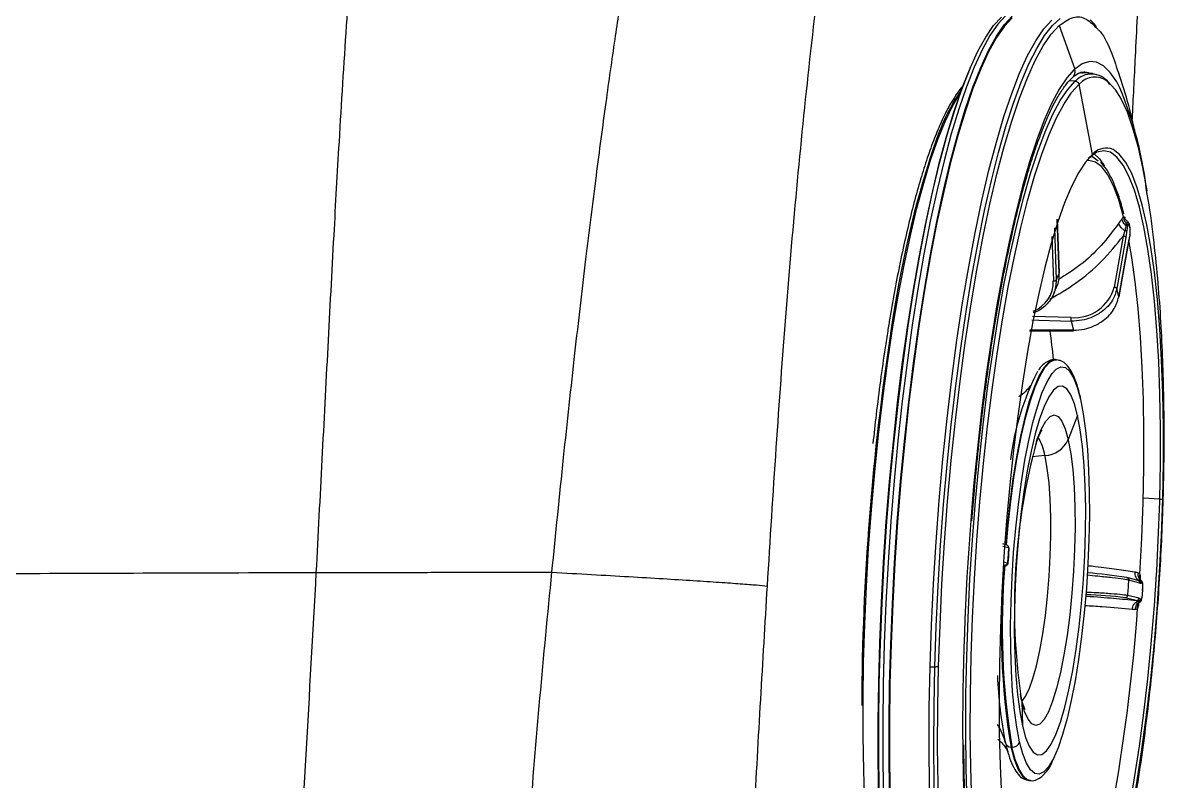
# Model space of a CAD drawing. Extents: x 832 to 912, y 781 to 934.
# Drawn here: x 859.97 to 865.29, y 844.95 to 848.49 of the extents above; entities that cross this region are included whole.
import ezdxf

# ---------------------------------------------------------------- set-up
doc = ezdxf.new("R2010")
doc.units = 0
doc.header["$MEASUREMENT"] = 0
doc.layers.add('1', color=4, linetype='Continuous')

# ---------------------------------------------------------------- blocks, each defined once
blk = doc.blocks.new('2026 SOVEREIGN HL')
at = {"layer": '1', "color": 3, "linetype": 'Continuous', "lineweight": 25}
for p, q in [((33.0764, 51.3831), (33.1484, 51.1793)), ((33.1508, 51.1234), (33.1241, 51.1255)), ((33.153, 51.1254), (33.1594, 51.1308)), ((33.1839, 51.1631), (33.1882, 51.162)), ((33.2334, 51.1584), (33.1866, 51.1621)), ((33.1961, 51.1654), (33.1918, 51.1658)), ((33.2309, 50.7813), (33.1686, 51.1085)), ((33.2193, 50.7688), (33.2117, 50.7615)), ((33.0667, 50.4782), (33.0757, 50.2278)), ((33.076, 50.225), (33.067, 50.4789)), ((33.0535, 50.4382), (33.0622, 50.1955)), ((33.3817, 50.4261), (33.3747, 50.4001)), ((33.3882, 50.4496), (33.3817, 50.4261)), ((33.3911, 50.4566), (33.3882, 50.4496)), ((33.4051, 50.446), (33.4032, 50.4544)), ((33.0412, 50.3986), (33.0486, 50.1908)), ((33.3747, 50.4001), (33.3324, 50.1619)), ((33.3874, 50.3931), (33.3451, 50.1548)), ((33.3969, 50.359), (33.4006, 50.3776)), ((33.4005, 50.3773), (33.4051, 50.3994)), ((33.405, 50.3992), (33.4063, 50.4063)), ((33.4062, 50.406), (33.4069, 50.4125)), ((33.3962, 50.3548), (33.3538, 50.1165)), ((33.3538, 50.115), (33.3962, 50.3534)), ((33.3538, 50.1165), (33.3451, 50.1548)), ((32.9483, 50.0086), (32.9807, 50.0076)), ((33.1322, 50.0196), (32.9516, 50.025)), ((32.9807, 50.0076), (33.1322, 50.0032)), ((33.1322, 50.0032), (33.1419, 49.9602)), ((32.9371, 49.9584), (33.1434, 49.9582)), ((33.1419, 49.9602), (32.9389, 49.9605)), ((33.0623, 49.823), (33.058, 49.8233)), ((33.0623, 49.823), (33.0638, 49.8229)), ((33.1618, 49.5631), (33.1178, 49.4499)), ((33.0095, 49.3753), (32.9495, 49.37)), ((33.5452, 49.1722), (33.4681, 49.1767)), ((32.8129, 48.953), (32.8398, 48.9458)), ((32.8314, 48.9579), (32.8136, 48.9627)), ((32.8168, 48.88), (32.8349, 48.8751)), ((32.8159, 48.8659), (32.8229, 48.8641)), ((32.8349, 48.8751), (32.8347, 48.8737)), ((33.4439, 48.7921), (33.3922, 48.8058)), ((33.4524, 48.78), (33.4008, 48.7937)), ((33.4449, 48.7922), (33.4419, 48.7924)), ((33.4501, 48.7919), (33.4449, 48.7922)), ((33.4449, 48.792), (33.4468, 48.7908)), ((33.4573, 48.7918), (33.4501, 48.7919)), ((33.4527, 48.8213), (33.4513, 48.8149)), ((33.4606, 48.7897), (33.4573, 48.7918)), ((33.4631, 48.7867), (33.4591, 48.791)), ((33.4476, 48.7093), (33.396, 48.723)), ((33.4355, 48.6982), (33.3839, 48.7119)), ((33.4355, 48.6982), (33.4435, 48.6954)), ((33.4435, 48.6954), (33.4506, 48.6927)), ((33.4477, 48.6878), (33.4534, 48.6933)), ((33.453, 48.6931), (33.4562, 48.6956)), ((32.8991, 48.2464), (32.8955, 48.2635)), ((32.9004, 48.2335), (32.8968, 48.2506)), ((32.9011, 48.2304), (32.9043, 48.1144)), ((32.8553, 48.0145), (32.8511, 48.0147)), ((32.9348, 47.8588), (32.9378, 47.8585)), ((32.9378, 47.8585), (32.9421, 47.8582)), ((32.9421, 47.8582), (32.9405, 47.8584))]:
    blk.add_line(p, q, dxfattribs=at)
at = {"layer": '1', "color": 3, "linetype": 'Continuous', "lineweight": 25, "flags": 128}
for points in [[(32.496, 48.3898), (32.5023, 48.5778), (32.5112, 48.7673), (32.5227, 48.9571), (32.5367, 49.1463), (32.5532, 49.3339), (32.572, 49.5189), (32.5931, 49.7003), (32.6163, 49.877), (32.6415, 50.0483), (32.6687, 50.2131), (32.6975, 50.3706), (32.728, 50.5199), (32.7598, 50.6602), (32.7929, 50.7909), (32.8271, 50.9112), (32.8622, 51.0204), (32.898, 51.1179), (32.9343, 51.2034), (32.9709, 51.2762), (33.0076, 51.336), (33.0443, 51.3826), (33.0807, 51.4155)], [(32.2379, 47.7702), (32.2349, 47.9459), (32.2345, 48.1265), (32.2368, 48.311), (32.2418, 48.4984), (32.2494, 48.6877), (32.2597, 48.8779), (32.2725, 49.068), (32.2878, 49.257), (32.3054, 49.4438), (32.3255, 49.6275), (32.3477, 49.8071), (32.372, 49.9816), (32.3982, 50.1501), (32.4263, 50.3117), (32.456, 50.4656), (32.4872, 50.6109), (32.5198, 50.7468), (32.5536, 50.8726), (32.5883, 50.9877), (32.6238, 51.0914), (32.66, 51.1831), (32.6966, 51.2625), (32.7334, 51.329), (32.7702, 51.3824), (32.8068, 51.4222)], [(32.8266, 51.4292), (32.7899, 51.3892), (32.7529, 51.3357), (32.716, 51.2689), (32.6793, 51.1893), (32.6431, 51.0973), (32.6074, 50.9932), (32.5726, 50.8778), (32.5387, 50.7516), (32.506, 50.6152), (32.4747, 50.4695), (32.4449, 50.3152), (32.4167, 50.153), (32.3904, 49.984), (32.366, 49.8089), (32.3437, 49.6288), (32.3237, 49.4445), (32.3059, 49.2571), (32.2906, 49.0675), (32.2777, 48.8768), (32.2675, 48.686), (32.2598, 48.4961), (32.2548, 48.3081), (32.2525, 48.123), (32.2529, 47.9419), (32.2559, 47.7656)], [(32.2862, 47.7637), (32.2831, 47.94), (32.2827, 48.1212), (32.285, 48.3062), (32.29, 48.4942), (32.2977, 48.6841), (32.308, 48.8749), (32.3208, 49.0656), (32.3362, 49.2552), (32.3539, 49.4426), (32.374, 49.6269), (32.3963, 49.8071), (32.4206, 49.9821), (32.447, 50.1512), (32.4751, 50.3133), (32.5049, 50.4677), (32.5363, 50.6134), (32.569, 50.7497), (32.6028, 50.8759), (32.6377, 50.9914), (32.6733, 51.0954), (32.7096, 51.1875), (32.7463, 51.2671), (32.7832, 51.3338), (32.8201, 51.3873), (32.8569, 51.4273)], [(32.8567, 51.4196), (32.82, 51.3797), (32.7832, 51.3264), (32.7464, 51.2599), (32.7098, 51.1805), (32.6737, 51.0887), (32.6381, 50.985), (32.6034, 50.8699), (32.5696, 50.744), (32.537, 50.6081), (32.5058, 50.4628), (32.4761, 50.3089), (32.448, 50.1473), (32.4217, 49.9788), (32.3974, 49.8042), (32.3752, 49.6246), (32.3552, 49.4409), (32.3375, 49.254), (32.3222, 49.065), (32.3094, 48.8749), (32.2992, 48.6846), (32.2915, 48.4953), (32.2865, 48.3079), (32.2842, 48.1234), (32.2846, 47.9427), (32.2877, 47.767)], [(32.4737, 48.39), (32.4802, 48.583), (32.4895, 48.7774), (32.5015, 48.9723), (32.5161, 49.1664), (32.5332, 49.3587), (32.5528, 49.5481), (32.5748, 49.7335), (32.599, 49.914), (32.6253, 50.0885), (32.6536, 50.256), (32.6836, 50.4156), (32.7153, 50.5664), (32.7483, 50.7076), (32.7827, 50.8383), (32.8181, 50.9579), (32.8544, 51.0656), (32.8914, 51.1609), (32.9288, 51.2433), (32.9665, 51.3122), (33.0042, 51.3673), (33.0417, 51.4083)], [(32.5135, 48.3919), (32.5199, 48.5831), (32.5291, 48.7759), (32.541, 48.969), (32.5555, 49.1613), (32.5725, 49.3519), (32.5919, 49.5396), (32.6137, 49.7234), (32.6377, 49.9022), (32.6637, 50.0752), (32.6917, 50.2412), (32.7215, 50.3994), (32.7529, 50.5488), (32.7857, 50.6887), (32.8197, 50.8183), (32.8548, 50.9368), (32.8908, 51.0436), (32.9274, 51.138), (32.9645, 51.2196), (33.0018, 51.2879), (33.0392, 51.3425), (33.0764, 51.3831)], [(32.6612, 51.1861), (32.6525, 51.1658), (32.6166, 51.0748), (32.5813, 50.9719), (32.5469, 50.8577), (32.5134, 50.7328), (32.4811, 50.5979), (32.4501, 50.4538), (32.4205, 50.3011), (32.3927, 50.1407), (32.3666, 49.9735), (32.3425, 49.8003), (32.3205, 49.6221), (32.3006, 49.4398), (32.2831, 49.2544), (32.2679, 49.0669), (32.2552, 48.8783), (32.245, 48.6895), (32.2375, 48.5016), (32.2325, 48.3157), (32.2302, 48.1326), (32.2306, 47.9534), (32.2336, 47.779)], [(33.1462, 51.1773), (33.1111, 51.138), (33.0759, 51.0852), (33.0407, 51.0193), (33.0058, 50.9405), (32.9714, 50.8495), (32.9376, 50.7467), (32.9047, 50.6327), (32.8729, 50.5082), (32.8423, 50.3739), (32.8131, 50.2306), (32.7856, 50.0792), (32.7598, 49.9205), (32.7359, 49.7554), (32.714, 49.5849), (32.6943, 49.4101), (32.6769, 49.2319), (32.6636, 49.0726)], [(33.3585, 51.0927), (33.3442, 51.1198), (33.3143, 51.1642), (33.283, 51.1949), (33.2506, 51.2119), (33.2173, 51.2149), (33.1831, 51.204), (33.1484, 51.1793)], [(32.647, 47.7507), (32.6423, 47.915), (32.6402, 48.085), (32.641, 48.2595), (32.6444, 48.4376), (32.6507, 48.6182), (32.6596, 48.8), (32.6712, 48.9821), (32.6853, 49.1633), (32.7019, 49.3425), (32.721, 49.5185), (32.7422, 49.6904), (32.7656, 49.857), (32.7911, 50.0173), (32.8183, 50.1703), (32.8472, 50.3152), (32.8776, 50.451), (32.9093, 50.5768), (32.9422, 50.6919), (32.9759, 50.7956), (33.0103, 50.8873), (33.0452, 50.9663), (33.0804, 51.0323), (33.1157, 51.0848), (33.1508, 51.1234)], [(33.2182, 51.1596), (33.2128, 51.1616), (33.1961, 51.1654)], [(33.3001, 51.1229), (33.3043, 51.1196), (33.3352, 51.0865), (33.3646, 51.0397), (33.3925, 50.9793), (33.4186, 50.9057), (33.4429, 50.8193), (33.465, 50.7208), (33.485, 50.6107), (33.4852, 50.6096)], [(32.299, 49.9665), (32.3249, 50.1195), (32.3525, 50.265), (32.3816, 50.4021), (32.4121, 50.53), (32.4437, 50.6478), (32.4763, 50.7549), (32.5097, 50.8506), (32.5436, 50.9344), (32.578, 51.0058), (32.6125, 51.0643), (32.6131, 51.0653)], [(32.6679, 47.7562), (32.6631, 47.9195), (32.6611, 48.0884), (32.6618, 48.2619), (32.6653, 48.4389), (32.6715, 48.6184), (32.6804, 48.7991), (32.6919, 48.9801), (32.7059, 49.1602), (32.7224, 49.3383), (32.7413, 49.5133), (32.7625, 49.6841), (32.7858, 49.8497), (32.811, 50.009), (32.8381, 50.1612), (32.8669, 50.3051), (32.8971, 50.4401), (32.9286, 50.5651), (32.9612, 50.6796), (32.9947, 50.7827), (33.029, 50.8738), (33.0637, 50.9524), (33.0986, 51.0179), (33.1317, 51.0675)], [(33.1317, 51.0675), (33.1337, 51.0701), (33.1686, 51.1085)], [(33.5485, 49.4901), (33.5484, 49.5036), (33.5457, 49.6623), (33.54, 49.8146), (33.5316, 49.9594), (33.5204, 50.0956), (33.5065, 50.2222), (33.49, 50.3382), (33.4711, 50.4427), (33.4499, 50.535), (33.4265, 50.6142), (33.4011, 50.68), (33.374, 50.7316), (33.3453, 50.7688), (33.3152, 50.7912), (33.2841, 50.7987), (33.252, 50.7912), (33.2193, 50.7688)], [(33.559, 49.1739), (33.5621, 49.3427), (33.5623, 49.5075), (33.5595, 49.6673), (33.5539, 49.8206), (33.5454, 49.9664), (33.5341, 50.1036), (33.5201, 50.231), (33.5035, 50.3478), (33.4844, 50.453), (33.463, 50.5459), (33.4395, 50.6258), (33.414, 50.6919), (33.3867, 50.7439), (33.3578, 50.7813), (33.3275, 50.8039), (33.3146, 50.8088)], [(33.2309, 50.7813), (33.1985, 50.7451), (33.1659, 50.6951), (33.1335, 50.6316), (33.1013, 50.5552), (33.0698, 50.4663), (33.039, 50.3657), (33.0092, 50.254), (32.9807, 50.132), (32.9535, 50.0006), (32.928, 49.8608), (32.9043, 49.7136), (32.8826, 49.56), (32.863, 49.4011), (32.8457, 49.2382), (32.8308, 49.0722), (32.8184, 48.9046), (32.8086, 48.7364), (32.8015, 48.5688), (32.7971, 48.4032), (32.7954, 48.2406), (32.7965, 48.0823), (32.8004, 47.9294), (32.807, 47.7829)], [(33.3765, 50.4902), (33.3538, 50.5687), (33.3291, 50.634), (33.3027, 50.6854), (33.2747, 50.7226), (33.2454, 50.7454), (33.2149, 50.7536), (33.2036, 50.7529)], [(33.2258, 50.7744), (33.2335, 50.7703), (33.2574, 50.7512)], [(33.2397, 50.7844), (33.2638, 50.7605), (33.2871, 50.7263)], [(33.4527, 48.8213), (33.4615, 48.9893), (33.4675, 49.1561), (33.4707, 49.3205), (33.471, 49.4812), (33.4685, 49.6368), (33.4632, 49.7864), (33.4551, 49.9286), (33.4442, 50.0624), (33.4307, 50.1868), (33.4147, 50.3008), (33.4009, 50.3795)], [(33.3962, 50.3534), (33.3962, 50.3535), (33.3962, 50.3548)], [(32.3448, 46.68), (32.328, 46.7165), (32.3019, 46.7864), (32.2776, 46.8688), (32.2553, 46.9632), (32.2351, 47.069), (32.2172, 47.1856), (32.2015, 47.3124), (32.1883, 47.4484), (32.1777, 47.593), (32.1695, 47.7452), (32.1641, 47.9042), (32.1612, 48.0689), (32.1611, 48.2384), (32.1636, 48.4117), (32.1688, 48.5878), (32.1766, 48.7654), (32.187, 48.9437), (32.1999, 49.1215), (32.2153, 49.2978), (32.233, 49.4715), (32.2529, 49.6415), (32.275, 49.8068), (32.299, 49.9665)], [(33.058, 49.8233), (33.0492, 49.8226), (33.0268, 49.8111), (33.004, 49.7855), (32.9811, 49.7461), (32.9584, 49.6936), (32.9363, 49.6287), (32.9151, 49.5524), (32.8951, 49.4657), (32.8766, 49.37), (32.8599, 49.2665), (32.8451, 49.1569), (32.8326, 49.0427), (32.8252, 48.9596)], [(32.8294, 48.9585), (32.8375, 49.0484), (32.8501, 49.1624), (32.8649, 49.2717), (32.8818, 49.3748), (32.9004, 49.4701), (32.9204, 49.5563), (32.9417, 49.6321), (32.9638, 49.6964), (32.9865, 49.7482), (33.0094, 49.7869), (33.0322, 49.8118), (33.0546, 49.8226), (33.0623, 49.823)], [(33.0431, 49.7588), (33.0619, 49.7786), (33.0836, 49.7893), (33.1046, 49.786), (33.1245, 49.769), (33.1431, 49.7384), (33.1601, 49.6946), (33.1752, 49.6384)], [(32.8909, 48.039), (32.8779, 48.1069), (32.8671, 48.1854), (32.8587, 48.2735), (32.8529, 48.3698), (32.8496, 48.473), (32.8491, 48.5815), (32.8513, 48.6937), (32.8561, 48.808), (32.8634, 48.9228), (32.8733, 49.0364), (32.8855, 49.1471), (32.8998, 49.2533), (32.9161, 49.3534), (32.9341, 49.4461), (32.9535, 49.5298), (32.9741, 49.6036), (32.9955, 49.6661), (33.0175, 49.7166), (33.0398, 49.7543), (33.0431, 49.7588)], [(33.1618, 49.5631), (33.1469, 49.6177), (33.13, 49.659), (33.1115, 49.6863), (33.0916, 49.6991), (33.0707, 49.6972), (33.0492, 49.6805), (33.0274, 49.6495), (33.0057, 49.6046), (32.9845, 49.5466), (32.9641, 49.4765), (32.9448, 49.3955), (32.9271, 49.3049), (32.9112, 49.2064), (32.8974, 49.1016), (32.8859, 48.9922), (32.8769, 48.8803), (32.8706, 48.7676), (32.8671, 48.6562), (32.8664, 48.5479), (32.8686, 48.4445), (32.8736, 48.3479), (32.8813, 48.2597), (32.8916, 48.1815), (32.9043, 48.1144)], [(33.1752, 49.6384), (33.1883, 49.5706), (33.1991, 49.492), (33.2074, 49.404), (33.2133, 49.3076), (33.2165, 49.2045), (33.217, 49.096), (33.2149, 48.9838), (33.2101, 48.8694), (33.2027, 48.7546), (33.1928, 48.6411), (33.1807, 48.5304), (33.1663, 48.4242), (33.15, 48.324), (33.1321, 48.2314), (33.1126, 48.1476), (33.092, 48.0739), (33.0706, 48.0114), (33.049, 47.9616)], [(32.9043, 48.1144), (32.9193, 48.0598), (32.9361, 48.0184), (32.9547, 47.9912), (32.9745, 47.9784), (32.9954, 47.9803), (33.0169, 47.9969), (33.0387, 48.028), (33.0604, 48.0729), (33.0817, 48.1309), (33.1021, 48.201), (33.1213, 48.282), (33.139, 48.3726), (33.1549, 48.4711), (33.1687, 48.5759), (33.1802, 48.6852), (33.1892, 48.7972), (33.1955, 48.9098), (33.199, 49.0213), (33.1997, 49.1296), (33.1975, 49.2329), (33.1925, 49.3295), (33.1848, 49.4177), (33.1745, 49.496), (33.1618, 49.5631)], [(32.9697, 49.4395), (32.9737, 49.4516), (32.9934, 49.5007), (33.0133, 49.5365), (33.0332, 49.5582), (33.0526, 49.5653), (33.0711, 49.5577), (33.0884, 49.5356), (33.1041, 49.4995), (33.1178, 49.4499)], [(33.5452, 49.1722), (33.5482, 49.3399), (33.5485, 49.4901)], [(33.1185, 49.4468), (33.13, 49.3843), (33.139, 49.3107), (33.1453, 49.2277), (33.1489, 49.1367), (33.1497, 49.0398), (33.1477, 48.9388), (33.1428, 48.8358), (33.1353, 48.7329), (33.1252, 48.6322), (33.1128, 48.5357), (33.0982, 48.4454), (33.0819, 48.363), (33.0641, 48.2903), (33.0452, 48.2288), (33.0255, 48.1796), (33.0056, 48.1439), (32.9857, 48.1222), (32.9663, 48.1151), (32.9478, 48.1226), (32.9305, 48.1447), (32.9148, 48.1809), (32.9011, 48.2304)], [(32.9026, 48.2295), (32.9171, 48.2491), (32.9352, 48.2855), (32.9528, 48.3343), (32.9696, 48.3945), (32.9853, 48.4648), (32.9993, 48.5435), (33.0115, 48.6289), (33.0216, 48.7192), (33.0293, 48.8123), (33.0345, 48.9061), (33.037, 48.9986), (33.0369, 49.0877), (33.034, 49.1714), (33.0285, 49.2479), (33.0205, 49.3155), (33.0101, 49.3726)], [(33.127, 46.8783), (33.1604, 46.9157), (33.1938, 46.9677), (33.2272, 47.0338), (33.2602, 47.1137), (33.2925, 47.2065), (33.324, 47.3118), (33.3544, 47.4286), (33.3835, 47.556), (33.411, 47.6932), (33.4367, 47.839), (33.4605, 47.9923), (33.4821, 48.152), (33.5015, 48.3169), (33.5183, 48.4857), (33.5326, 48.6571), (33.5442, 48.8298), (33.553, 49.0025), (33.559, 49.1739)], [(32.8229, 48.8641), (32.8259, 48.8625), (32.8223, 48.8612), (32.8156, 48.8605)], [(32.976, 46.9085), (32.9784, 46.9055), (33.007, 46.8777), (33.0368, 46.8639), (33.0676, 46.8643), (33.0991, 46.8787), (33.131, 46.9072), (33.1632, 46.9494), (33.1955, 47.0052), (33.2276, 47.074), (33.2592, 47.1555), (33.2902, 47.249), (33.3203, 47.3538), (33.3493, 47.4693), (33.377, 47.5945), (33.4032, 47.7286), (33.4277, 47.8705), (33.4503, 48.0194), (33.4709, 48.1741), (33.4893, 48.3335), (33.5055, 48.4965), (33.5133, 48.5872)], [(32.814, 46.2371), (32.7956, 46.2401), (32.7609, 46.2571), (32.7273, 46.2886), (32.6951, 46.3343), (32.6644, 46.394), (32.6355, 46.4675), (32.6085, 46.5542), (32.5835, 46.6537), (32.5607, 46.7655), (32.5402, 46.8889), (32.5221, 47.0231), (32.5065, 47.1676), (32.4936, 47.3215), (32.4833, 47.4838), (32.4758, 47.6537), (32.4711, 47.8303), (32.4691, 48.0126), (32.47, 48.1995), (32.4737, 48.39)], [(32.8631, 46.2447), (32.8369, 46.242), (32.8025, 46.2505), (32.769, 46.2728), (32.7368, 46.3088), (32.7059, 46.3583), (32.6766, 46.4211), (32.649, 46.4967), (32.6232, 46.5849), (32.5994, 46.6851), (32.5777, 46.7969), (32.5583, 46.9195), (32.5411, 47.0524), (32.5264, 47.1948), (32.5142, 47.346), (32.5045, 47.5052), (32.4975, 47.6715), (32.4931, 47.844), (32.4914, 48.0219), (32.4923, 48.2041), (32.496, 48.3898)], [(32.941, 46.2973), (32.9042, 46.2709), (32.868, 46.2589), (32.8325, 46.2613), (32.7981, 46.2781), (32.7648, 46.3093), (32.7329, 46.3546), (32.7025, 46.4138), (32.6738, 46.4866), (32.647, 46.5725), (32.6223, 46.6712), (32.5997, 46.7819), (32.5793, 46.9042), (32.5614, 47.0373), (32.546, 47.1805), (32.5332, 47.3329), (32.523, 47.4938), (32.5155, 47.6622), (32.5109, 47.8372), (32.5089, 48.0179), (32.5098, 48.2031), (32.5135, 48.3919)], [(32.9011, 48.2304), (32.8993, 48.2453), (32.8991, 48.2462)], [(33.049, 47.9616), (33.0486, 47.9609), (33.0264, 47.9232), (33.0042, 47.8988), (32.9825, 47.8882), (32.9616, 47.8914), (32.9416, 47.9085), (32.9231, 47.9391), (32.9061, 47.9828), (32.8909, 48.039)], [(32.6258, 48.0178), (32.6261, 47.9788), (32.6295, 47.8116), (32.6356, 47.6504), (32.6443, 47.4961), (32.6555, 47.3497), (32.6693, 47.2119), (32.6856, 47.0837), (32.7041, 46.9657), (32.7249, 46.8586), (32.7479, 46.7631), (32.7728, 46.6797), (32.7995, 46.6089), (32.8279, 46.5512), (32.8578, 46.5068), (32.8891, 46.4761), (32.9215, 46.4591), (32.9548, 46.4561), (32.989, 46.467), (33.0237, 46.4917)], [(32.8519, 48.0114), (32.8676, 47.9541), (32.8852, 47.9097), (32.9044, 47.8788), (32.925, 47.8618), (32.9348, 47.8588)], [(32.9405, 47.8584), (32.9281, 47.8621), (32.9076, 47.8798), (32.8884, 47.9114), (32.8709, 47.9565), (32.8553, 48.0145)]]:
    blk.add_lwpolyline(points, dxfattribs=at)
at = {"layer": '1', "color": 3, "linetype": 'Continuous', "lineweight": 25}
for centre, radius, start, end in [((33.2988, 51.0131), 0.2241, 132.1518, 132.9187), ((33.2913, 50.9682), 0.2094, 131.3335, 132.1629), ((33.2267, 51.0549), 0.1014, 31.8416, 131.5746), ((33.2421, 51.048), 0.0947, 52.1959, 138.7652), ((33.4907, 50.4983), 1.0492, 146.1198, 162.342), ((33.3112, 50.9509), 0.2126, 131.3409, 132.156), ((31.7402, 50.4146), 1.7546, 5.8015, 22.7331), ((37.0513, 49.3045), 4.8045, 161.6558, 172.082), ((33.296, 50.7245), 0.0863, 77.5561, 138.8822), ((33.2198, 50.7799), 0.0112, 267.2727, 7.1606), ((33.3753, 50.3862), 0.0139, 29.3786, 92.5523), ((34.0121, 49.8175), 1.0224, 156.3408, 158.3055), ((32.9006, 50.1872), 0.148, 291.5303, 1.3709), ((33.1469, 50.2109), 0.1919, 265.6, 345.186), ((43.9527, 48.1664), 11.7982, 171.22481, 179.7906), ((30.1263, 49.5319), 2.9379, 5.7062, 8.3459), ((34.0341, 49.2185), 1.1928, 152.5841, 173.4264), ((35.8082, 48.6689), 2.9413, 164.8106, 188.1758), ((32.7964, 49.3427), 0.2156, 8.6754, 32.7954), ((33.0022, 49.5018), 0.1267, 273.321, 335.8495), ((32.429, 49.2935), 0.7064, 12.5371, 12.7942), ((32.3964, 49.2359), 0.6288, 12.5557, 12.8065), ((22.8914, 49.459), 10.6576, 355.30785, 358.39503), ((24.1316, 49.4225), 9.4169, 358.40526, 358.4769), ((33.5494, 49.1954), 0.0235, 259.5502, 294.0291), ((45.0348, 48.1008), 12.4093, 175.50864, 180.38346), ((41.2554, 48.3367), 8.4377, 175.86003, 176.34119), ((36.1811, 48.5684), 3.3757, 175.028, 189.4404), ((36.2869, 48.5714), 3.4767, 175.2109, 189.1641), ((33.026, 46.5443), 2.291, 80.8479, 85.4497), ((24.9903, 49.3312), 8.4277, 355.86119, 356.34293), ((33.4408, 48.7809), 0.0116, 355.6359, 74.7542), ((33.1594, 46.9753), 1.7511, 82.6312, 88.6554), ((33.4358, 48.71), 0.0118, 268.5485, 356.4875), ((24.6162, 49.3032), 8.8489, 350.19381, 355.84408), ((32.4866, 48.5982), 0.2087, 266.464, 272.5768), ((32.4927, 48.4925), 0.1028, 271.8435, 281.6846), ((34.7372, 48.422), 1.9511, 182.1532, 191.4605), ((33.6413, 48.3985), 0.7591, 192.5557, 192.7951), ((32.5935, 47.9828), 0.2372, 12.5414, 35.1547), ((32.851, 48.0418), 0.027, 195.9477, 270.1212), ((33.6847, 48.2297), 0.8816, 192.8023, 193.0207), ((32.8588, 48.0476), 0.0333, 264.1046, 345.0661), ((33.6971, 48.207), 0.8675, 192.8057, 193.0326), ((33.9805, 48.2698), 1.1538, 192.6219, 192.7851)]:
    blk.add_arc(centre, radius, start, end, dxfattribs=at)
for points, knots in [([(30.2596, 55.7209), (30.2414, 55.6222), (30.2075, 55.4377), (30.1634, 55.1784), (30.1278, 54.9576), (30.0998, 54.776), (30.0787, 54.6342), (30.0648, 54.5381), (30.0567, 54.4804), (30.0525, 54.4512), (30.0484, 54.4218), (30.0416, 54.3729), (30.03, 54.2878), (30.0133, 54.163), (29.991, 53.9894), (29.9693, 53.8131), (29.9497, 53.6464), (29.9343, 53.5113), (29.9191, 53.3735), (29.9041, 53.2328), (29.8886, 53.0812), (29.8727, 52.9208), (29.857, 52.7539), (29.8422, 52.5907), (29.8182, 52.3134), (29.7864, 51.9127), (29.7493, 51.3826), (29.718, 50.8775), (29.6896, 50.3768), (29.6635, 49.8821), (29.6364, 49.3567), (29.618, 49.0056), (29.6088, 48.83)], [0, 0, 0, 0, 0.045951, 0.085845, 0.119649, 0.147333, 0.168865, 0.184224, 0.190974, 0.195031, 0.197461, 0.204291, 0.217173, 0.235924, 0.260561, 0.295224, 0.314896, 0.334922, 0.355302, 0.376039, 0.397173, 0.422166, 0.446544, 0.470307, 0.493451, 0.56728, 0.64358, 0.720319, 0.781385, 0.854157, 0.927058, 1, 1, 1, 1]), ([(31.6161, 55.231), (31.5954, 55.0426), (31.554, 54.6652), (31.4779, 54.1051), (31.4054, 53.6692), (31.3492, 53.3532), (31.3141, 53.16), (31.2795, 52.971), (31.253, 52.8263), (31.2336, 52.7189), (31.2215, 52.6517), (31.2111, 52.5937), (31.202, 52.5427), (31.1929, 52.4918), (31.1813, 52.4261), (31.171, 52.3675), (31.1632, 52.3226), (31.1587, 52.2966), (31.154, 52.2695), (31.1492, 52.2412), (31.1441, 52.2117), (31.1392, 52.183), (31.1332, 52.1478), (31.125, 52.0989), (31.1129, 52.0269), (31.0948, 51.9167), (31.0698, 51.7619), (31.0376, 51.5553), (31.0002, 51.305), (30.9584, 51.0097), (30.9129, 50.6678), (30.8643, 50.278), (30.8133, 49.8392), (30.7601, 49.3516), (30.7257, 49.0094), (30.7078, 48.8307)], [0, 0, 0, 0, 0.090122, 0.180592, 0.26921, 0.301685, 0.334116, 0.36302, 0.393256, 0.404023, 0.414801, 0.425589, 0.431867, 0.439278, 0.449971, 0.463333, 0.467274, 0.4714, 0.475709, 0.480202, 0.484879, 0.48974, 0.493847, 0.501578, 0.512942, 0.527949, 0.553648, 0.585875, 0.624686, 0.670165, 0.722361, 0.781417, 0.847431, 0.920322, 1, 1, 1, 1]), ([(32.4343, 54.8704), (32.3945, 54.6153), (32.3151, 54.1054), (32.201, 53.348), (32.0887, 52.6076), (31.9926, 51.9167), (31.9145, 51.2672), (31.8522, 50.6602), (31.7992, 50.0423), (31.7533, 49.4107), (31.7266, 48.9824), (31.7132, 48.7665)], [0, 0, 0, 0, 0.126667, 0.253276, 0.379441, 0.504676, 0.603934, 0.702425, 0.800617, 0.899512, 1, 1, 1, 1]), ([(33.4949, 52.4804), (33.4868, 52.3276), (33.4713, 52.0367), (33.4499, 51.6226), (33.4315, 51.2639), (33.4205, 51.0433), (33.4156, 50.946)], [0, 0, 0, 0, 0.298804, 0.568672, 0.809797, 1, 1, 1, 1]), ([(33.0764, 51.3831), (33.0979, 51.3983), (33.1408, 51.4287), (33.2014, 51.4219), (33.2384, 51.3836), (33.2561, 51.3652)], [0, 0, 0, 0, 0.342281, 0.684564, 1, 1, 1, 1]), ([(33.2494, 51.3768), (33.2431, 51.3854), (33.2341, 51.3978), (33.2233, 51.4057), (33.22, 51.408)], [0, 0, 0, 0, 0.696557, 1, 1, 1, 1]), ([(33.2561, 51.3652), (33.2577, 51.3639), (33.2787, 51.3459), (33.3114, 51.2826), (33.3395, 51.2003), (33.3514, 51.1651)], [0, 0, 0, 0, 0.042985, 0.591027, 1, 1, 1, 1]), ([(33.1379, 51.1404), (33.1394, 51.1418), (33.1431, 51.1452), (33.1471, 51.1523), (33.1498, 51.161), (33.1505, 51.1703), (33.1491, 51.1763), (33.1484, 51.1793)], [0, 0, 0, 0, 0.145458, 0.359095, 0.57273, 0.786368, 1, 1, 1, 1]), ([(32.6969, 49.3854), (32.7026, 49.4388), (32.7142, 49.5473), (32.7342, 49.7065), (32.7561, 49.863), (32.7797, 50.0139), (32.8049, 50.1586), (32.8316, 50.2962), (32.8596, 50.426), (32.8886, 50.5472), (32.9187, 50.6593), (32.9495, 50.7614), (32.9808, 50.8532), (33.0123, 50.9339), (33.0438, 51.0031), (33.0749, 51.0602), (33.1043, 51.1039), (33.1251, 51.1281), (33.1356, 51.1379), (33.1379, 51.1401)], [0, 0, 0, 0, 0.06052, 0.123008, 0.185481, 0.247934, 0.310361, 0.372754, 0.435103, 0.497394, 0.559606, 0.621712, 0.683672, 0.745427, 0.806891, 0.867937, 0.9284, 0.984393, 1, 1, 1, 1]), ([(33.1379, 51.1401), (33.1425, 51.144), (33.1556, 51.1551), (33.1741, 51.1638), (33.186, 51.1672), (33.1929, 51.1652), (33.1943, 51.1648)], [0, 0, 0, 0, 0.19472, 0.547499, 0.910977, 1, 1, 1, 1]), ([(33.1508, 51.1234), (33.1528, 51.123), (33.1568, 51.1223), (33.1622, 51.119), (33.1664, 51.1143), (33.1679, 51.1104), (33.1686, 51.1085)], [0, 0, 0, 0, 0.249993, 0.500008, 0.749997, 1, 1, 1, 1]), ([(33.1863, 51.159), (33.1824, 51.1608), (33.1752, 51.1641), (33.1676, 51.1599), (33.1641, 51.158)], [0, 0, 0, 0, 0.539077, 1, 1, 1, 1]), ([(33.4281, 50.8924), (33.4222, 50.9186), (33.4045, 50.9963), (33.3792, 51.0872), (33.3568, 51.1523), (33.3523, 51.1654)], [0, 0, 0, 0, 0.28823, 0.856482, 1, 1, 1, 1]), ([(32.6291, 51.1024), (32.6283, 51.1017), (32.6151, 51.0893), (32.591, 51.0547), (32.556, 50.9972), (32.522, 50.9268), (32.4888, 50.846), (32.4564, 50.7548), (32.425, 50.6537), (32.3946, 50.5431), (32.3653, 50.4236), (32.3373, 50.2958), (32.3106, 50.1603), (32.2904, 50.0458), (32.2749, 49.9511), (32.26, 49.8546), (32.2416, 49.7251), (32.2225, 49.5758), (32.2118, 49.4764), (32.2069, 49.4312)], [0, 0, 0, 0, 0.00415, 0.072361, 0.141506, 0.210074, 0.278093, 0.345723, 0.413089, 0.480278, 0.547343, 0.61432, 0.681233, 0.7481, 0.775606, 0.810721, 0.877515, 0.944303, 1, 1, 1, 1]), ([(33.4531, 50.7821), (33.4522, 50.7871), (33.4462, 50.8209), (33.4377, 50.8544), (33.4304, 50.8828)], [0, 0, 0, 0, 0.150548, 1, 1, 1, 1]), ([(33.3773, 50.504), (33.3745, 50.5154), (33.365, 50.5539), (33.3468, 50.6085), (33.3226, 50.6673), (33.2973, 50.7138), (33.2785, 50.735), (33.2696, 50.745)], [0, 0, 0, 0, 0.095771, 0.325795, 0.556806, 0.789287, 1, 1, 1, 1]), ([(33.5618, 49.1924), (33.5626, 49.2237), (33.5648, 49.315), (33.5661, 49.4653), (33.5646, 49.6433), (33.5598, 49.8215), (33.5511, 50.0012), (33.5381, 50.1846), (33.5184, 50.3754), (33.5016, 50.516), (33.4873, 50.5934), (33.4852, 50.6046)], [0, 0, 0, 0, 0.06175, 0.179965, 0.299658, 0.421941, 0.548018, 0.679708, 0.819953, 0.973837, 1, 1, 1, 1]), ([(33.3675, 50.4792), (33.3648, 50.4754), (33.3599, 50.4685), (33.3549, 50.4613), (33.3527, 50.4581)], [0, 0, 0, 0, 0.560596, 1, 1, 1, 1]), ([(33.3765, 50.4902), (33.3748, 50.4884), (33.3719, 50.4852), (33.3688, 50.4811), (33.3675, 50.4792)], [0, 0, 0, 0, 0.5604, 1, 1, 1, 1]), ([(33.3675, 50.4792), (33.3679, 50.477), (33.3688, 50.4724), (33.3732, 50.4645), (33.3797, 50.4566), (33.3854, 50.4519), (33.3882, 50.4496)], [0, 0, 0, 0, 0.24021, 0.493218, 0.749819, 1, 1, 1, 1]), ([(33.3765, 50.4902), (33.3765, 50.4875), (33.3764, 50.482), (33.3792, 50.473), (33.3841, 50.4642), (33.3888, 50.4591), (33.3911, 50.4566)], [0, 0, 0, 0, 0.241803, 0.494705, 0.75041, 1, 1, 1, 1]), ([(33.3765, 50.4902), (33.3786, 50.4904), (33.3814, 50.4907), (33.3817, 50.4875), (33.3818, 50.4867)], [0, 0, 0, 0, 0.733483, 1, 1, 1, 1]), ([(33.3983, 50.4653), (33.3946, 50.4682), (33.3889, 50.4727), (33.384, 50.4809), (33.3826, 50.4855), (33.3819, 50.4877)], [0, 0, 0, 0, 0.4906428, 0.745066, 1, 1, 1, 1]), ([(33.3527, 50.4581), (33.3266, 50.4238), (33.2744, 50.3551), (33.1808, 50.2641), (33.1058, 50.2178), (33.0699, 50.1957)], [0, 0, 0, 0, 0.342933, 0.685875, 1, 1, 1, 1]), ([(33.3527, 50.4581), (33.3534, 50.4558), (33.3549, 50.4509), (33.3615, 50.4422), (33.3707, 50.4334), (33.3781, 50.4285), (33.3817, 50.4261)], [0, 0, 0, 0, 0.23528, 0.489145, 0.7489, 1, 1, 1, 1]), ([(33.392, 50.4204), (33.3917, 50.421), (33.3911, 50.4222), (33.3887, 50.4239), (33.3855, 50.4253), (33.383, 50.4259), (33.3817, 50.4261)], [0, 0, 0, 0, 0.2430839, 0.4999758, 0.7568916, 1, 1, 1, 1]), ([(33.3957, 50.4443), (33.3955, 50.4448), (33.395, 50.4458), (33.3933, 50.4473), (33.391, 50.4487), (33.3891, 50.4493), (33.3882, 50.4496)], [0, 0, 0, 0, 0.245324, 0.499985, 0.754629, 1, 1, 1, 1]), ([(33.3961, 50.4668), (33.3961, 50.4668), (33.3958, 50.4675), (33.3952, 50.4645), (33.3925, 50.4593), (33.3911, 50.4566)], [0, 0, 0, 0, 0.013052, 0.494809, 1, 1, 1, 1]), ([(33.3968, 50.4499), (33.3966, 50.4506), (33.3962, 50.452), (33.3945, 50.4544), (33.3924, 50.4558), (33.3911, 50.4566)], [0, 0, 0, 0, 0.27721, 0.562109, 1, 1, 1, 1]), ([(33.392, 50.4204), (33.3927, 50.4249), (33.3939, 50.4329), (33.3952, 50.4408), (33.3957, 50.4443)], [0, 0, 0, 0, 0.5600076, 1, 1, 1, 1]), ([(33.3957, 50.4443), (33.3959, 50.4454), (33.3962, 50.4474), (33.3966, 50.4491), (33.3968, 50.4499)], [0, 0, 0, 0, 0.559836, 1, 1, 1, 1]), ([(33.4032, 50.4542), (33.4022, 50.4572), (33.4005, 50.4617), (33.3978, 50.4655), (33.3967, 50.4664), (33.3961, 50.4669)], [0, 0, 0, 0, 0.4865011, 0.7386239, 1, 1, 1, 1]), ([(33.4036, 50.4499), (33.403, 50.4521), (33.4019, 50.4561), (33.3999, 50.4573), (33.3981, 50.4548), (33.3972, 50.4515), (33.3968, 50.4499)], [0, 0, 0, 0, 0.33368, 0.622829, 0.821745, 1, 1, 1, 1]), ([(33.4055, 50.4416), (33.4052, 50.4431), (33.4045, 50.4459), (33.4039, 50.4487), (33.4036, 50.4499)], [0, 0, 0, 0, 0.559976, 1, 1, 1, 1]), ([(33.4073, 50.4187), (33.4074, 50.4223), (33.4075, 50.4297), (33.4065, 50.4391), (33.4056, 50.4437), (33.4051, 50.446)], [0, 0, 0, 0, 0.3204596, 0.6634141, 1, 1, 1, 1]), ([(33.4064, 50.4077), (33.4066, 50.4097), (33.4071, 50.4137), (33.4074, 50.4205), (33.4073, 50.4279), (33.4067, 50.4354), (33.4059, 50.4394), (33.4055, 50.4416)], [0, 0, 0, 0, 0.149354, 0.312212, 0.493859, 0.732154, 1, 1, 1, 1]), ([(33.0325, 50.1055), (33.0734, 50.1294), (33.1612, 50.1809), (33.2778, 50.2805), (33.3424, 50.3603), (33.3747, 50.4001)], [0, 0, 0, 0, 0.303251, 0.651639, 1, 1, 1, 1]), ([(33.3874, 50.3931), (33.3883, 50.3981), (33.3899, 50.407), (33.3913, 50.4163), (33.392, 50.4204)], [0, 0, 0, 0, 0.559974, 1, 1, 1, 1]), ([(33.4011, 50.3804), (33.4001, 50.3757), (33.3984, 50.3674), (33.3969, 50.3586), (33.3962, 50.3548)], [0, 0, 0, 0, 0.559971, 1, 1, 1, 1]), ([(33.4054, 50.4018), (33.4046, 50.3978), (33.4031, 50.3906), (33.4017, 50.3835), (33.4011, 50.3804)], [0, 0, 0, 0, 0.560016, 1, 1, 1, 1]), ([(33.4064, 50.4077), (33.4062, 50.4066), (33.4059, 50.4045), (33.4055, 50.4026), (33.4054, 50.4018)], [0, 0, 0, 0, 0.559841, 1, 1, 1, 1]), ([(33.407, 50.4139), (33.4072, 50.4152), (33.4074, 50.4168), (33.4073, 50.4184), (33.4073, 50.4187)], [0, 0, 0, 0, 0.792349, 1, 1, 1, 1]), ([(33.0626, 50.1616), (33.0632, 50.1624), (33.0763, 50.1807), (33.076, 50.2048), (33.0757, 50.2278)], [0, 0, 0, 0, 0.044065, 1, 1, 1, 1]), ([(33.0622, 50.1955), (33.0603, 50.1734), (33.0566, 50.1292), (33.0157, 50.0766), (32.9785, 50.0466), (32.9549, 50.0424), (32.9549, 50.0424)], [0, 0, 0, 0, 0.332434, 0.66599, 0.99957, 1, 1, 1, 1]), ([(33.0486, 50.1908), (33.0502, 50.1908), (33.0532, 50.1908), (33.0575, 50.1918), (33.0608, 50.1934), (33.0617, 50.1948), (33.0622, 50.1955)], [0, 0, 0, 0, 0.25001, 0.499992, 0.750013, 1, 1, 1, 1]), ([(33.0502, 50.1303), (33.0541, 50.1397), (33.0589, 50.1516), (33.0634, 50.162), (33.0644, 50.1641)], [0, 0, 0, 0, 0.793785, 1, 1, 1, 1]), ([(33.3324, 50.1619), (33.3339, 50.1617), (33.3369, 50.1613), (33.341, 50.1596), (33.344, 50.1573), (33.3447, 50.1556), (33.3451, 50.1548)], [0, 0, 0, 0, 0.250003, 0.500022, 0.749992, 1, 1, 1, 1]), ([(33.3451, 50.1548), (33.3396, 50.1361), (33.3309, 50.1065), (33.3025, 50.0701), (33.2696, 50.0412), (33.2281, 50.019), (33.18, 50.0048), (33.1488, 50.0037), (33.1322, 50.0032)], [0, 0, 0, 0, 0.224687, 0.356072, 0.49986, 0.686814, 0.83263, 1, 1, 1, 1]), ([(33.1419, 49.9602), (33.1594, 49.9613), (33.1911, 49.9633), (33.2388, 49.9793), (33.279, 50.002), (33.3111, 50.031), (33.3395, 50.0678), (33.3483, 50.0976), (33.3538, 50.1165)], [0, 0, 0, 0, 0.176852, 0.320295, 0.500155, 0.642474, 0.773369, 1, 1, 1, 1]), ([(33.1322, 50.0032), (33.1321, 50.0041), (33.1318, 50.0061), (33.1317, 50.0105), (33.1318, 50.0154), (33.132, 50.0182), (33.1322, 50.0196)], [0, 0, 0, 0, 0.25, 0.499983, 0.749992, 1, 1, 1, 1]), ([(33.1431, 49.9584), (33.143, 49.9584), (33.1426, 49.9582), (33.1422, 49.9594), (33.1419, 49.9602)], [0, 0, 0, 0, 0.335766, 1, 1, 1, 1]), ([(33.0595, 49.8225), (33.0583, 49.8228), (33.048, 49.8255), (33.0274, 49.8191), (33.0034, 49.8037), (32.9879, 49.7885), (32.98, 49.7755), (32.9788, 49.7737)], [0, 0, 0, 0, 0.036549, 0.32331, 0.610578, 0.943984, 1, 1, 1, 1]), ([(33.175, 49.6473), (33.1725, 49.6577), (33.1652, 49.6884), (33.1512, 49.7316), (33.1325, 49.7721), (33.1118, 49.7998), (33.0892, 49.8179), (33.0723, 49.8207), (33.065, 49.822)], [0, 0, 0, 0, 0.107459, 0.31694, 0.529649, 0.724936, 0.881967, 1, 1, 1, 1]), ([(32.9414, 49.7022), (32.9415, 49.7023), (32.9422, 49.7037), (32.9391, 49.6982), (32.9291, 49.6856), (32.9125, 49.6676), (32.895, 49.6548), (32.8872, 49.6491)], [0, 0, 0, 0, 0.0346461, 0.2983376, 0.5497754, 0.7997631, 1, 1, 1, 1]), ([(32.9663, 49.4256), (32.9711, 49.4391), (32.9798, 49.464), (32.99, 49.4858), (32.9967, 49.4963), (32.9964, 49.496), (32.9964, 49.4959)], [0, 0, 0, 0, 0.337311, 0.61814, 0.86844, 1, 1, 1, 1]), ([(32.6686, 49.0705), (32.6724, 49.1179), (32.6807, 49.2219), (32.6905, 49.327), (32.6967, 49.3837), (32.6969, 49.3854)], [0, 0, 0, 0, 0.448235, 0.983073, 1, 1, 1, 1]), ([(33.2643, 47.022), (33.2668, 47.03), (33.291, 47.1075), (33.3258, 47.2469), (33.3695, 47.438), (33.4054, 47.6207), (33.4368, 47.803), (33.4643, 47.9875), (33.4879, 48.1692), (33.5079, 48.3496), (33.5249, 48.5293), (33.5389, 48.7088), (33.55, 48.8881), (33.5575, 49.0495), (33.5606, 49.1506), (33.5618, 49.1924)], [0, 0, 0, 0, 0.0126736, 0.1230906, 0.2155736, 0.3011915, 0.3902038, 0.4746215, 0.5560506, 0.6355354, 0.7137657, 0.7912425, 0.868367, 0.9454943, 1, 1, 1, 1]), ([(32.8398, 48.9458), (32.8397, 48.9474), (32.8396, 48.9504), (32.8372, 48.9544), (32.8337, 48.9574), (32.8308, 48.958), (32.8293, 48.9583)], [0, 0, 0, 0, 0.249996, 0.500003, 0.750013, 1, 1, 1, 1]), ([(32.8382, 48.8735), (32.8396, 48.8941), (32.8411, 48.9178), (32.8428, 48.9414), (32.843, 48.9444)], [0, 0, 0, 0, 0.872848, 1, 1, 1, 1]), ([(28.192, 48.8252), (28.4239, 48.826), (28.8946, 48.8276), (29.3684, 48.8292), (29.6088, 48.83)], [0, 0, 0, 0, 0.492655, 1, 1, 1, 1]), ([(29.6088, 48.83), (29.593, 48.5463), (29.5616, 47.9797), (29.5142, 47.1311), (29.48, 46.2836), (29.4537, 45.4375), (29.4335, 44.5975), (29.416, 43.806), (29.3966, 43.0622), (29.3792, 42.362), (29.3661, 41.6645), (29.3569, 40.9711), (29.3503, 40.2832), (29.345, 39.5998), (29.342, 39.1484), (29.3405, 38.9222)], [0, 0, 0, 0, 0.08319, 0.166175, 0.24977, 0.333564, 0.417506, 0.500984, 0.572156, 0.643477, 0.714888, 0.786315, 0.857598, 0.928669, 1, 1, 1, 1]), ([(29.6088, 48.83), (29.7003, 48.83), (29.8833, 48.8302), (30.1639, 48.8304), (30.4423, 48.8306), (30.6193, 48.8307), (30.7078, 48.8307)], [0, 0, 0, 0, 0.250001, 0.5, 0.75, 1, 1, 1, 1]), ([(30.7078, 48.8307), (30.6887, 48.6352), (30.6507, 48.2449), (30.603, 47.6601), (30.5607, 47.078), (30.5226, 46.4991), (30.4973, 46.0834), (30.4828, 45.8296), (30.4774, 45.7359), (30.4731, 45.6595), (30.4698, 45.6002), (30.467, 45.5497), (30.4633, 45.4828), (30.4581, 45.3867), (30.4513, 45.2597), (30.4432, 45.1036), (30.4345, 44.9345), (30.4262, 44.7668), (30.4177, 44.5897), (30.4093, 44.4088), (30.4012, 44.2292), (30.3947, 44.0777), (30.3896, 43.9539), (30.3857, 43.8578), (30.3823, 43.7738), (30.3788, 43.6827), (30.3744, 43.5654), (30.3691, 43.4181), (30.3631, 43.244), (30.3576, 43.0708), (30.3528, 42.9112), (30.3488, 42.7723), (30.345, 42.6362), (30.3414, 42.5007), (30.3384, 42.3829), (30.3349, 42.2426), (30.3308, 42.0683), (30.3264, 41.8715), (30.3226, 41.6917), (30.3193, 41.5335), (30.316, 41.3685), (30.3128, 41.197), (30.3064, 40.8425), (30.298, 40.307), (30.2898, 39.5939), (30.2871, 39.1233), (30.2858, 38.8878)], [0, 0, 0, 0, 0.05739, 0.114567, 0.171506, 0.228395, 0.284968, 0.294278, 0.303506, 0.312736, 0.316928, 0.321082, 0.327699, 0.33678, 0.349616, 0.365431, 0.383235, 0.399973, 0.415454, 0.436167, 0.454103, 0.469268, 0.481669, 0.491312, 0.498201, 0.506959, 0.518756, 0.533586, 0.551445, 0.571423, 0.586056, 0.599846, 0.613631, 0.627408, 0.641088, 0.649523, 0.670168, 0.69429, 0.709693, 0.725215, 0.742784, 0.76036, 0.777943, 0.851962, 0.925942, 1, 1, 1, 1]), ([(30.7078, 48.8307), (30.7708, 48.8272), (30.8969, 48.8203), (31.0711, 48.8103), (31.2307, 48.8008), (31.3721, 48.792), (31.4934, 48.7841), (31.592, 48.7771), (31.6686, 48.7711), (31.6983, 48.768), (31.7132, 48.7665)], [0, 0, 0, 0, 0.125001, 0.250001, 0.375, 0.5, 0.624999, 0.749999, 0.874999, 1, 1, 1, 1]), ([(32.8166, 48.8607), (32.8201, 48.8609), (32.8253, 48.8613), (32.8292, 48.8623), (32.8332, 48.8641), (32.837, 48.868), (32.8377, 48.8713), (32.838, 48.8728)], [0, 0, 0, 0, 0.44942, 0.672744, 0.817288, 0.920092, 1, 1, 1, 1]), ([(32.8229, 48.8641), (32.8244, 48.8642), (32.8274, 48.8644), (32.8313, 48.8669), (32.8341, 48.8706), (32.8347, 48.8736), (32.8349, 48.8751)], [0, 0, 0, 0, 0.249987, 0.500001, 0.749991, 1, 1, 1, 1]), ([(33.4288, 48.8315), (33.4013, 48.8354), (33.3463, 48.8432), (33.272, 48.8531), (33.2209, 48.8592), (33.2093, 48.8606)], [0, 0, 0, 0, 0.435761, 0.871531, 1, 1, 1, 1]), ([(33.4288, 48.8315), (33.4287, 48.8274), (33.4286, 48.8189), (33.4329, 48.807), (33.4401, 48.7971), (33.4468, 48.7936), (33.4501, 48.7919)], [0, 0, 0, 0, 0.2352709, 0.4891475, 0.74891, 1, 1, 1, 1]), ([(33.4434, 48.8278), (33.4408, 48.8287), (33.436, 48.8302), (33.431, 48.8311), (33.4288, 48.8315)], [0, 0, 0, 0, 0.558975, 1, 1, 1, 1]), ([(33.4434, 48.8278), (33.4432, 48.8243), (33.4427, 48.8172), (33.4452, 48.807), (33.45, 48.7979), (33.4549, 48.7938), (33.4573, 48.7918)], [0, 0, 0, 0, 0.240016, 0.49306, 0.749786, 1, 1, 1, 1]), ([(33.4527, 48.8213), (33.4511, 48.8229), (33.4482, 48.8257), (33.4449, 48.8272), (33.4434, 48.8278)], [0, 0, 0, 0, 0.563001, 1, 1, 1, 1]), ([(33.4008, 48.7937), (33.3936, 48.7951), (33.3792, 48.7979), (33.3258, 48.8045), (33.2649, 48.811), (33.223, 48.8149), (33.206, 48.8164)], [0, 0, 0, 0, 0.2711533, 0.5432199, 0.8153056, 1, 1, 1, 1]), ([(33.3904, 48.8062), (33.3918, 48.8059), (33.3948, 48.8052), (33.3983, 48.8023), (33.4006, 48.7983), (33.4008, 48.7952), (33.4008, 48.7937)], [0, 0, 0, 0, 0.249997, 0.500003, 0.749998, 1, 1, 1, 1]), ([(33.4582, 48.78), (33.4582, 48.7813), (33.4581, 48.7839), (33.4563, 48.7875), (33.4536, 48.7904), (33.4513, 48.7914), (33.4501, 48.7919)], [0, 0, 0, 0, 0.243096, 0.499992, 0.756872, 1, 1, 1, 1]), ([(33.4513, 48.8149), (33.4512, 48.8124), (33.4509, 48.8074), (33.4526, 48.8004), (33.4557, 48.7943), (33.4589, 48.7912), (33.4606, 48.7897)], [0, 0, 0, 0, 0.247601, 0.500749, 0.753543, 1, 1, 1, 1]), ([(33.4524, 48.78), (33.4535, 48.7798), (33.4554, 48.7794), (33.4574, 48.7798), (33.4582, 48.78)], [0, 0, 0, 0, 0.559963, 1, 1, 1, 1]), ([(33.4527, 48.8213), (33.4538, 48.8141), (33.455, 48.8067), (33.454, 48.7985), (33.4539, 48.7983)], [0, 0, 0, 0, 0.969464, 1, 1, 1, 1]), ([(33.4545, 48.7967), (33.4542, 48.7978), (33.4537, 48.7997), (33.4539, 48.8013), (33.454, 48.801), (33.454, 48.8009)], [0, 0, 0, 0, 0.497204, 0.923905, 1, 1, 1, 1]), ([(33.463, 48.781), (33.463, 48.782), (33.463, 48.7842), (33.4618, 48.7873), (33.4599, 48.79), (33.4582, 48.7912), (33.4573, 48.7918)], [0, 0, 0, 0, 0.245271, 0.499992, 0.754722, 1, 1, 1, 1]), ([(33.4582, 48.78), (33.4591, 48.7802), (33.4607, 48.7806), (33.4623, 48.7809), (33.463, 48.781)], [0, 0, 0, 0, 0.560012, 1, 1, 1, 1]), ([(33.4643, 48.7802), (33.4644, 48.7812), (33.4644, 48.7832), (33.4634, 48.7867), (33.4616, 48.7886), (33.4606, 48.7897)], [0, 0, 0, 0, 0.277228, 0.562129, 1, 1, 1, 1]), ([(33.463, 48.781), (33.4633, 48.781), (33.4637, 48.7809), (33.4642, 48.7804), (33.4643, 48.7802)], [0, 0, 0, 0, 0.5597973, 1, 1, 1, 1]), ([(33.4658, 48.7743), (33.4657, 48.7762), (33.4655, 48.7799), (33.4647, 48.782), (33.4643, 48.783)], [0, 0, 0, 0, 0.526488, 1, 1, 1, 1]), ([(33.4658, 48.7482), (33.4661, 48.7527), (33.4665, 48.761), (33.4663, 48.7712), (33.4655, 48.7776), (33.4647, 48.7794), (33.4643, 48.7802)], [0, 0, 0, 0, 0.333232, 0.622144, 0.821172, 1, 1, 1, 1]), ([(31.7132, 48.7665), (31.7026, 48.59), (31.6813, 48.2338), (31.6516, 47.6959), (31.6225, 47.1548), (31.5947, 46.6139), (31.5659, 46.0192), (31.5373, 45.3717), (31.5104, 44.6723), (31.4853, 43.8902), (31.4642, 43.0264), (31.4471, 42.0826), (31.4349, 41.1449), (31.4275, 40.2151), (31.4264, 39.6037), (31.4259, 39.2979)], [0, 0, 0, 0, 0.0544383, 0.1098242, 0.1655244, 0.2212614, 0.2769508, 0.3498668, 0.4228109, 0.495878, 0.5963127, 0.6973091, 0.7982168, 0.8990358, 1, 1, 1, 1]), ([(33.2002, 48.7384), (33.2174, 48.7376), (33.2596, 48.7358), (33.3208, 48.7317), (33.3744, 48.727), (33.3888, 48.7243), (33.396, 48.723)], [0, 0, 0, 0, 0.1861909, 0.4577725, 0.7288853, 1, 1, 1, 1]), ([(33.396, 48.723), (33.3958, 48.7215), (33.3952, 48.7185), (33.3924, 48.7148), (33.3884, 48.7123), (33.3854, 48.712), (33.3839, 48.7119)], [0, 0, 0, 0, 0.25, 0.500001, 0.749999, 1, 1, 1, 1]), ([(33.4591, 48.7028), (33.4595, 48.7033), (33.4603, 48.7042), (33.4615, 48.7081), (33.4628, 48.714), (33.464, 48.7226), (33.4645, 48.7293), (33.4648, 48.7328)], [0, 0, 0, 0, 0.149506, 0.312787, 0.494677, 0.732671, 1, 1, 1, 1]), ([(33.4658, 48.7482), (33.4659, 48.7482), (33.4662, 48.7481), (33.4652, 48.7481), (33.4635, 48.7481), (33.4617, 48.7482), (33.4608, 48.7482)], [0, 0, 0, 0, 0.244597, 0.500013, 0.755348, 1, 1, 1, 1]), ([(33.4648, 48.7328), (33.465, 48.7357), (33.4653, 48.7409), (33.4657, 48.746), (33.4658, 48.7482)], [0, 0, 0, 0, 0.559994, 1, 1, 1, 1]), ([(33.1956, 48.6762), (33.2231, 48.6742), (33.309, 48.6682), (33.3733, 48.6621), (33.417, 48.658)], [0, 0, 0, 0, 0.321425, 1, 1, 1, 1]), ([(33.4355, 48.6982), (33.4013, 48.7014), (33.3328, 48.708), (33.2495, 48.7148), (33.2004, 48.7181), (33.1987, 48.7182)], [0, 0, 0, 0, 0.491312, 0.982661, 1, 1, 1, 1]), ([(33.417, 48.658), (33.4175, 48.662), (33.4185, 48.6704), (33.4243, 48.6818), (33.4328, 48.6911), (33.44, 48.694), (33.4435, 48.6954)], [0, 0, 0, 0, 0.233441, 0.486578, 0.746992, 1, 1, 1, 1]), ([(33.4319, 48.6579), (33.4321, 48.6614), (33.4326, 48.6686), (33.4365, 48.6786), (33.4425, 48.6873), (33.4479, 48.6909), (33.4506, 48.6927)], [0, 0, 0, 0, 0.240018, 0.493062, 0.749775, 1, 1, 1, 1]), ([(33.4419, 48.6619), (33.4416, 48.6651), (33.441, 48.6715), (33.4432, 48.6805), (33.4474, 48.6884), (33.4518, 48.6919), (33.454, 48.6937)], [0, 0, 0, 0, 0.241725, 0.494675, 0.750437, 1, 1, 1, 1]), ([(33.4461, 48.6838), (33.4461, 48.6835), (33.4461, 48.6754), (33.4439, 48.6685), (33.4419, 48.6619)], [0, 0, 0, 0, 0.033023, 1, 1, 1, 1]), ([(33.4532, 48.7062), (33.453, 48.705), (33.4525, 48.7024), (33.4503, 48.6991), (33.4472, 48.6965), (33.4447, 48.6958), (33.4435, 48.6954)], [0, 0, 0, 0, 0.243103, 0.500007, 0.756911, 1, 1, 1, 1]), ([(33.4461, 48.6823), (33.4461, 48.6823), (33.446, 48.6823), (33.4462, 48.6845), (33.4473, 48.6868), (33.4479, 48.688)], [0, 0, 0, 0, 0.203708, 0.570015, 1, 1, 1, 1]), ([(33.4532, 48.7062), (33.4522, 48.707), (33.4503, 48.7084), (33.4484, 48.709), (33.4476, 48.7093)], [0, 0, 0, 0, 0.559989, 1, 1, 1, 1]), ([(33.4577, 48.7027), (33.4575, 48.7017), (33.4572, 48.6996), (33.4556, 48.6967), (33.4534, 48.6943), (33.4515, 48.6932), (33.4506, 48.6927)], [0, 0, 0, 0, 0.245292, 0.500011, 0.75473, 1, 1, 1, 1]), ([(33.4506, 48.6927), (33.4513, 48.6927), (33.4524, 48.6927), (33.4535, 48.6934), (33.454, 48.6937)], [0, 0, 0, 0, 0.564915, 1, 1, 1, 1]), ([(33.4577, 48.7027), (33.4569, 48.7034), (33.4554, 48.7045), (33.4539, 48.7057), (33.4532, 48.7062)], [0, 0, 0, 0, 0.559993, 1, 1, 1, 1]), ([(33.4591, 48.7028), (33.459, 48.7019), (33.4588, 48.7001), (33.4577, 48.6975), (33.4562, 48.6953), (33.4547, 48.6942), (33.454, 48.6937)], [0, 0, 0, 0, 0.246534, 0.499993, 0.753433, 1, 1, 1, 1]), ([(33.456, 48.6953), (33.4573, 48.697), (33.4593, 48.6993), (33.4604, 48.7044), (33.4607, 48.706)], [0, 0, 0, 0, 0.691259, 1, 1, 1, 1]), ([(33.4591, 48.7028), (33.4588, 48.7026), (33.4583, 48.7024), (33.4579, 48.7026), (33.4577, 48.7027)], [0, 0, 0, 0, 0.559744, 1, 1, 1, 1]), ([(33.417, 48.658), (33.4198, 48.6578), (33.4248, 48.6574), (33.4297, 48.6578), (33.4319, 48.6579)], [0, 0, 0, 0, 0.559379, 1, 1, 1, 1]), ([(33.4319, 48.6579), (33.4338, 48.6583), (33.4372, 48.6589), (33.4404, 48.661), (33.4419, 48.6619)], [0, 0, 0, 0, 0.559034, 1, 1, 1, 1]), ([(32.917, 48.19), (32.9171, 48.19), (32.9181, 48.1886), (32.9145, 48.1942), (32.9092, 48.2085), (32.9033, 48.2283), (32.8999, 48.2428), (32.8991, 48.2464)], [0, 0, 0, 0, 0.01272, 0.270705, 0.562849, 0.892381, 1, 1, 1, 1]), ([(32.7899, 48.0518), (32.7963, 48.0458), (32.8114, 48.0318), (32.8255, 48.0125), (32.8344, 47.9983), (32.8372, 47.9918), (32.8367, 47.993), (32.8366, 47.9933)], [0, 0, 0, 0, 0.181486, 0.426794, 0.671404, 0.925293, 1, 1, 1, 1]), ([(32.9046, 46.5107), (32.8997, 46.5114), (32.8899, 46.5128), (32.8702, 46.5264), (32.8473, 46.5514), (32.8232, 46.5895), (32.7993, 46.6391), (32.776, 46.7006), (32.7537, 46.774), (32.7326, 46.8587), (32.7131, 46.9544), (32.6953, 47.0605), (32.6795, 47.1762), (32.6657, 47.3009), (32.6541, 47.4339), (32.6447, 47.5744), (32.6376, 47.7218), (32.6328, 47.8718), (32.6316, 47.9749), (32.631, 48.0249)], [0, 0, 0, 0, 0.05492, 0.110485, 0.169821, 0.227179, 0.284679, 0.342869, 0.401725, 0.461086, 0.520807, 0.58078, 0.64093, 0.701206, 0.761574, 0.822009, 0.882494, 0.943017, 1, 1, 1, 1]), ([(32.8277, 48.0237), (32.8293, 48.0169), (32.8358, 47.9899), (32.8489, 47.95), (32.8675, 47.9094), (32.8884, 47.8817), (32.9101, 47.8641), (32.9261, 47.8613), (32.9324, 47.8602)], [0, 0, 0, 0, 0.074399, 0.295355, 0.519715, 0.7257, 0.891333, 1, 1, 1, 1]), ([(32.9393, 47.8593), (32.9409, 47.8589), (32.9516, 47.856), (32.9727, 47.8625), (32.9968, 47.8773), (33.0195, 47.9033), (33.0355, 47.9266), (33.0441, 47.9456), (33.045, 47.9478)], [0, 0, 0, 0, 0.035775, 0.239975, 0.444537, 0.681953, 0.964418, 1, 1, 1, 1])]:
    blk.add_open_spline(points, degree=3, knots=knots, dxfattribs=at)

msp = doc.modelspace()

# ---------------------------------------------------------------- block references
at = {"layer": '1'}
msp.add_blockref('2026 SOVEREIGN HL', (831.7292, 797.0948), dxfattribs=at)

doc.saveas('drawing.dxf')
